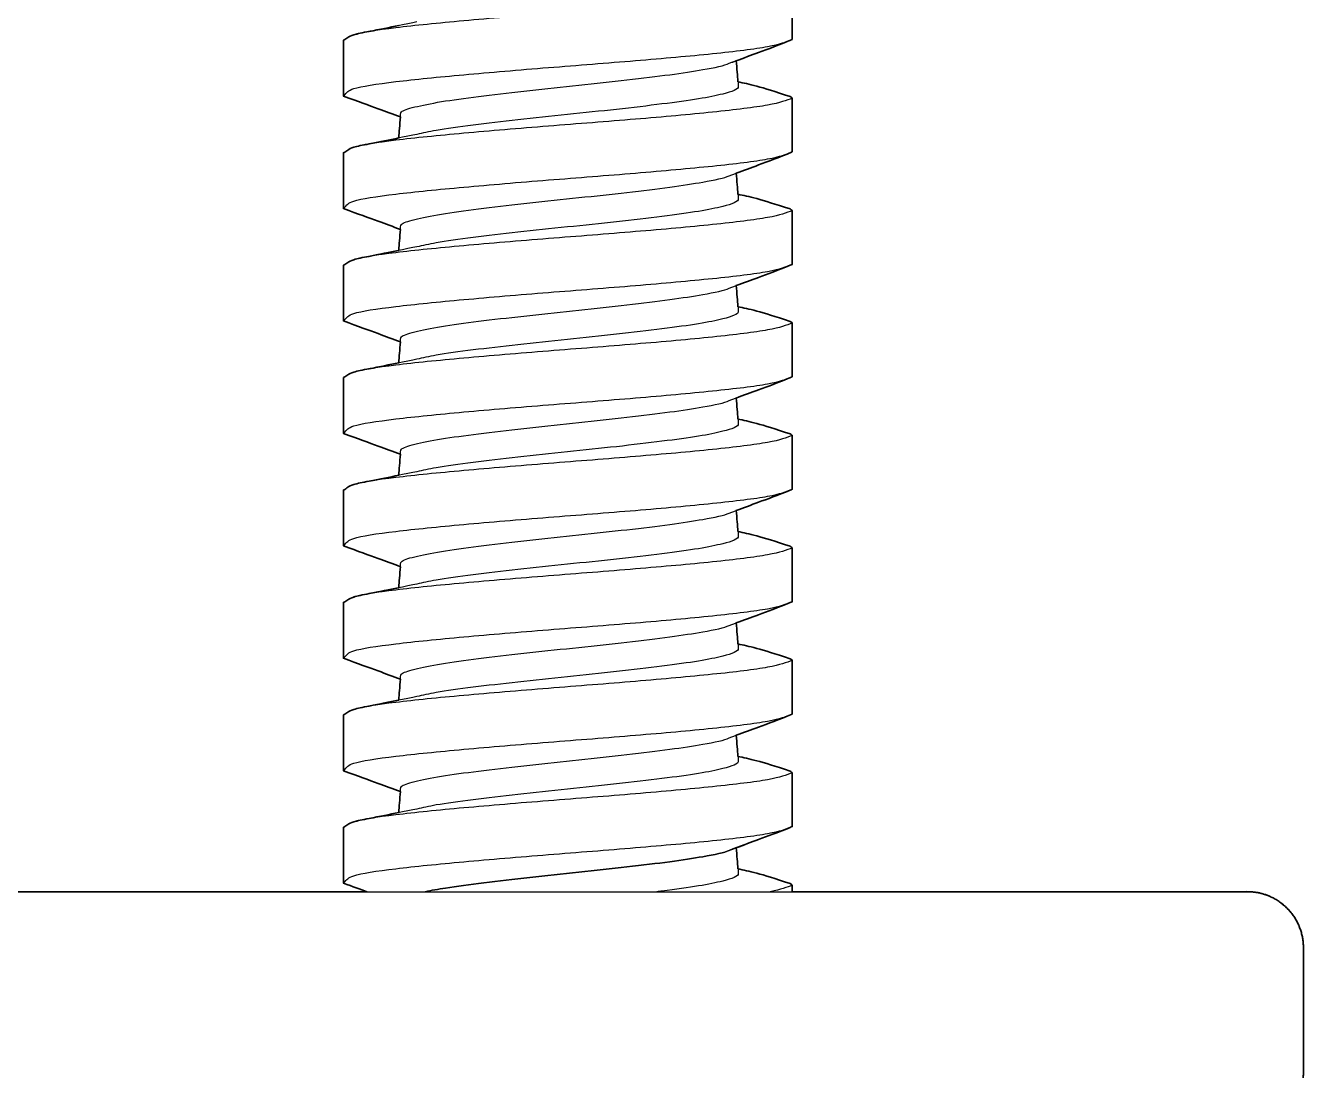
# Model space of a CAD drawing. Header units: millimetres. Extents: x 0 to 584, y -642 to 254.
# Drawn here: x 487.89 to 510.62, y -55.18 to -36.59 of the extents above; entities that cross this region are included whole.
import ezdxf

# ---------------------------------------------------------------- set-up
doc = ezdxf.new("R2010")
doc.units = ezdxf.units.MM
doc.layers.add('Blocks', color=7, linetype='Continuous')
doc.layers.add('Blocks$Inner', color=7, linetype='Continuous', lineweight=25, true_color=0x007f00)
doc.layers.add('Blocks$Outline', color=7, linetype='Continuous', lineweight=35, true_color=0xff3f3f)

# ---------------------------------------------------------------- blocks, each defined once
blk = doc.blocks.new('Cupola Clip Table Lamp Side')
at = {"layer": 'Blocks$Inner'}
blk.add_line((-58.316, -53), (-58.316, -55.18), dxfattribs=at)
for points in [[(-75.39, -36.856), (-75.39, -37.848)], [(-75.39, -38.856), (-75.39, -39.848)], [(-75.39, -40.856), (-75.39, -41.848)], [(-75.39, -42.856), (-75.39, -43.848)], [(-75.39, -44.856), (-75.39, -45.848)], [(-75.39, -46.856), (-75.39, -47.848)], [(-75.39, -48.856), (-75.39, -49.848)], [(-75.39, -50.856), (-75.39, -51.848)], [(-100.816, -52), (-70.816, -52), (-59.316, -52)]]:
    blk.add_lwpolyline(points, dxfattribs=at)
at = {"layer": 'Blocks$Inner', "extrusion": (0, 0, -1)}
blk.add_arc((59.316, -53), 1, 90, 180, dxfattribs=at)
at = {"layer": 'Blocks$Inner'}
for points, knots in [([(-67.407, -35.885), (-67.513, -35.926), (-67.727, -36.009), (-68.766, -36.134), (-70.162, -36.26), (-71.757, -36.383), (-73.296, -36.51), (-74.527, -36.634), (-75.29, -36.749), (-75.322, -36.824), (-75.39, -36.856)], [-1, -1, -1, -1, -0.871822, -0.743008, -0.614059, -0.48591, -0.356656, -0.228209, -0.099846, 0, 0, 0, 0]), ([(-75.39, -37.848), (-75.322, -37.781), (-75.29, -37.706), (-74.527, -37.591), (-73.296, -37.468), (-71.757, -37.34), (-70.163, -37.217), (-68.766, -37.092), (-67.727, -36.966), (-67.513, -36.883), (-67.407, -36.842)], [0, 0, 0, 0, 0.099792, 0.228251, 0.356604, 0.485908, 0.614091, 0.742888, 0.871853, 1, 1, 1, 1]), ([(-68.529, -37.265), (-68.355, -37.201), (-68.007, -37.073), (-67.658, -36.946), (-67.407, -36.842)], [2.986066, 2.986066, 2.986066, 2.986066, 3.483664, 3.986066, 3.986066, 3.986066, 3.986066]), ([(-74.377, -38.219), (-74.37, -38.147), (-74.36, -38.108), (-74.101, -38.031), (-73.609, -37.935), (-72.911, -37.843), (-72.087, -37.748), (-71.201, -37.655), (-70.334, -37.561), (-69.551, -37.466), (-68.95, -37.374), (-68.607, -37.305), (-68.529, -37.265)], [-3.230789, -3.230789, -3.230789, -3.230789, -3.176115, -3.073412, -2.969673, -2.866762, -2.763248, -2.660039, -2.556828, -2.453315, -2.350403, -2.230789, -2.230789, -2.230789, -2.230789]), ([(-74.377, -38.219), (-74.37, -38.147), (-74.36, -38.108), (-74.101, -38.031), (-73.609, -37.935), (-72.911, -37.843), (-72.087, -37.748), (-71.201, -37.655), (-70.334, -37.561), (-69.551, -37.466), (-68.95, -37.374), (-68.607, -37.305), (-68.529, -37.265)], [1.986066, 1.986066, 1.986066, 1.986066, 2.040741, 2.143444, 2.247183, 2.350093, 2.453608, 2.556817, 2.660028, 2.763541, 2.866453, 2.986066, 2.986066, 2.986066, 2.986066]), ([(-68.403, -37.219), (-68.398, -37.287), (-68.386, -37.438), (-68.374, -37.59), (-68.367, -37.673)], [-2.110655, -2.110655, -2.110655, -2.110655, -1.662447, -1.110655, -1.110655, -1.110655, -1.110655]), ([(-68.367, -37.673), (-68.358, -37.729), (-68.575, -37.801), (-69.029, -37.898), (-69.704, -37.988), (-70.517, -38.085), (-71.409, -38.176), (-72.298, -38.272), (-73.104, -38.364), (-73.736, -38.452), (-73.979, -38.507), (-74.084, -38.53)], [-1.110655, -1.110655, -1.110655, -1.110655, -0.959826, -0.849816, -0.741247, -0.631295, -0.52261, -0.412804, -0.303905, -0.194332, -0.110655, -0.110655, -0.110655, -0.110655]), ([(-75.39, -37.848), (-75.119, -37.947), (-74.813, -38.058), (-74.508, -38.171), (-74.377, -38.219)], [0.986066, 0.986066, 0.986066, 0.986066, 1.555518, 1.986066, 1.986066, 1.986066, 1.986066]), ([(-67.407, -37.885), (-67.513, -37.926), (-67.727, -38.009), (-68.766, -38.134), (-70.162, -38.26), (-71.757, -38.383), (-73.296, -38.51), (-74.527, -38.634), (-75.29, -38.749), (-75.322, -38.824), (-75.39, -38.856)], [-1, -1, -1, -1, -0.871822, -0.743008, -0.614059, -0.48591, -0.356656, -0.228209, -0.099846, 0, 0, 0, 0]), ([(-74.407, -38.593), (-74.402, -38.536), (-74.392, -38.412), (-74.383, -38.287), (-74.377, -38.219)], [-4.1191987, -4.1191987, -4.1191987, -4.1191987, -3.7140915, -3.2307892, -3.2307892, -3.2307892, -3.2307892]), ([(-75.39, -39.848), (-75.322, -39.781), (-75.29, -39.706), (-74.527, -39.591), (-73.296, -39.468), (-71.757, -39.34), (-70.163, -39.217), (-68.766, -39.092), (-67.727, -38.966), (-67.513, -38.883), (-67.407, -38.842)], [0, 0, 0, 0, 0.099792, 0.228251, 0.356604, 0.485908, 0.614091, 0.742888, 0.871853, 1, 1, 1, 1]), ([(-68.529, -39.265), (-68.355, -39.201), (-68.007, -39.073), (-67.658, -38.946), (-67.407, -38.842)], [2.986066, 2.986066, 2.986066, 2.986066, 3.483664, 3.986066, 3.986066, 3.986066, 3.986066]), ([(-74.377, -40.219), (-74.37, -40.147), (-74.36, -40.108), (-74.101, -40.031), (-73.609, -39.935), (-72.911, -39.843), (-72.087, -39.748), (-71.201, -39.655), (-70.334, -39.561), (-69.551, -39.466), (-68.95, -39.374), (-68.607, -39.305), (-68.529, -39.265)], [1.986066, 1.986066, 1.986066, 1.986066, 2.040741, 2.143444, 2.247183, 2.350093, 2.453608, 2.556817, 2.660028, 2.763541, 2.866453, 2.986066, 2.986066, 2.986066, 2.986066]), ([(-74.377, -40.219), (-74.37, -40.147), (-74.36, -40.108), (-74.101, -40.031), (-73.609, -39.935), (-72.911, -39.843), (-72.087, -39.748), (-71.201, -39.655), (-70.334, -39.561), (-69.551, -39.466), (-68.95, -39.374), (-68.607, -39.305), (-68.529, -39.265)], [-3.230789, -3.230789, -3.230789, -3.230789, -3.176115, -3.073412, -2.969673, -2.866762, -2.763248, -2.660039, -2.556828, -2.453315, -2.350403, -2.230789, -2.230789, -2.230789, -2.230789]), ([(-68.403, -39.219), (-68.398, -39.287), (-68.386, -39.438), (-68.374, -39.59), (-68.367, -39.673)], [-2.110655, -2.110655, -2.110655, -2.110655, -1.662447, -1.110655, -1.110655, -1.110655, -1.110655]), ([(-68.367, -39.673), (-68.358, -39.729), (-68.575, -39.801), (-69.029, -39.898), (-69.704, -39.988), (-70.517, -40.085), (-71.409, -40.176), (-72.298, -40.272), (-73.104, -40.364), (-73.736, -40.452), (-73.979, -40.506), (-74.084, -40.53)], [-1.110655, -1.110655, -1.110655, -1.110655, -0.959826, -0.849816, -0.741247, -0.631295, -0.52261, -0.412804, -0.303905, -0.194332, -0.110655, -0.110655, -0.110655, -0.110655]), ([(-75.39, -39.848), (-75.119, -39.947), (-74.813, -40.058), (-74.508, -40.171), (-74.377, -40.219)], [0.986066, 0.986066, 0.986066, 0.986066, 1.555518, 1.986066, 1.986066, 1.986066, 1.986066]), ([(-67.407, -39.885), (-67.513, -39.926), (-67.727, -40.009), (-68.766, -40.134), (-70.162, -40.26), (-71.757, -40.383), (-73.296, -40.51), (-74.527, -40.634), (-75.29, -40.749), (-75.322, -40.824), (-75.39, -40.856)], [-1, -1, -1, -1, -0.871822, -0.743008, -0.614059, -0.48591, -0.356656, -0.228209, -0.099846, 0, 0, 0, 0]), ([(-74.407, -40.593), (-74.402, -40.536), (-74.392, -40.412), (-74.383, -40.287), (-74.377, -40.219)], [-4.1191987, -4.1191987, -4.1191987, -4.1191987, -3.7140915, -3.2307892, -3.2307892, -3.2307892, -3.2307892]), ([(-75.39, -41.848), (-75.322, -41.781), (-75.29, -41.706), (-74.527, -41.591), (-73.296, -41.468), (-71.757, -41.34), (-70.163, -41.217), (-68.766, -41.092), (-67.727, -40.966), (-67.513, -40.883), (-67.407, -40.842)], [0, 0, 0, 0, 0.099792, 0.228251, 0.356604, 0.485908, 0.614091, 0.742888, 0.871853, 1, 1, 1, 1]), ([(-68.529, -41.265), (-68.355, -41.201), (-68.007, -41.073), (-67.658, -40.946), (-67.407, -40.842)], [2.986066, 2.986066, 2.986066, 2.986066, 3.483664, 3.986066, 3.986066, 3.986066, 3.986066]), ([(-74.377, -42.219), (-74.37, -42.147), (-74.36, -42.108), (-74.101, -42.031), (-73.609, -41.935), (-72.911, -41.843), (-72.087, -41.748), (-71.201, -41.655), (-70.334, -41.561), (-69.551, -41.466), (-68.95, -41.374), (-68.607, -41.305), (-68.529, -41.265)], [-3.230789, -3.230789, -3.230789, -3.230789, -3.176115, -3.073412, -2.969673, -2.866762, -2.763248, -2.660039, -2.556828, -2.453315, -2.350403, -2.230789, -2.230789, -2.230789, -2.230789]), ([(-74.377, -42.219), (-74.37, -42.147), (-74.36, -42.108), (-74.101, -42.031), (-73.609, -41.935), (-72.911, -41.843), (-72.087, -41.748), (-71.201, -41.655), (-70.334, -41.561), (-69.551, -41.466), (-68.95, -41.374), (-68.607, -41.305), (-68.529, -41.265)], [1.986066, 1.986066, 1.986066, 1.986066, 2.040741, 2.143444, 2.247183, 2.350093, 2.453608, 2.556817, 2.660028, 2.763541, 2.866453, 2.986066, 2.986066, 2.986066, 2.986066]), ([(-68.403, -41.219), (-68.398, -41.287), (-68.386, -41.438), (-68.374, -41.59), (-68.367, -41.673)], [-2.110655, -2.110655, -2.110655, -2.110655, -1.662447, -1.110655, -1.110655, -1.110655, -1.110655]), ([(-68.367, -41.673), (-68.358, -41.729), (-68.575, -41.801), (-69.029, -41.898), (-69.704, -41.988), (-70.517, -42.085), (-71.409, -42.176), (-72.298, -42.272), (-73.104, -42.364), (-73.736, -42.451), (-73.979, -42.506), (-74.084, -42.53)], [-1.110655, -1.110655, -1.110655, -1.110655, -0.959826, -0.849816, -0.741247, -0.631295, -0.52261, -0.412804, -0.303905, -0.194332, -0.110655, -0.110655, -0.110655, -0.110655]), ([(-75.39, -41.848), (-75.119, -41.947), (-74.813, -42.058), (-74.508, -42.171), (-74.377, -42.219)], [0.986066, 0.986066, 0.986066, 0.986066, 1.555518, 1.986066, 1.986066, 1.986066, 1.986066]), ([(-67.407, -41.885), (-67.513, -41.926), (-67.727, -42.009), (-68.766, -42.134), (-70.162, -42.26), (-71.757, -42.383), (-73.296, -42.51), (-74.527, -42.634), (-75.29, -42.749), (-75.322, -42.824), (-75.39, -42.856)], [-1, -1, -1, -1, -0.871822, -0.743008, -0.614059, -0.48591, -0.356656, -0.228209, -0.099846, 0, 0, 0, 0]), ([(-74.407, -42.593), (-74.402, -42.536), (-74.392, -42.412), (-74.383, -42.287), (-74.377, -42.219)], [-4.1191987, -4.1191987, -4.1191987, -4.1191987, -3.7140915, -3.2307892, -3.2307892, -3.2307892, -3.2307892]), ([(-75.39, -43.848), (-75.322, -43.781), (-75.29, -43.706), (-74.527, -43.591), (-73.296, -43.468), (-71.757, -43.34), (-70.163, -43.217), (-68.766, -43.092), (-67.727, -42.966), (-67.513, -42.883), (-67.407, -42.842)], [0, 0, 0, 0, 0.099792, 0.228251, 0.356604, 0.485908, 0.614091, 0.742888, 0.871853, 1, 1, 1, 1]), ([(-68.529, -43.265), (-68.355, -43.201), (-68.007, -43.073), (-67.658, -42.946), (-67.407, -42.842)], [2.986066, 2.986066, 2.986066, 2.986066, 3.483664, 3.986066, 3.986066, 3.986066, 3.986066]), ([(-74.377, -44.219), (-74.37, -44.147), (-74.36, -44.108), (-74.101, -44.031), (-73.609, -43.935), (-72.911, -43.843), (-72.087, -43.748), (-71.201, -43.655), (-70.334, -43.561), (-69.551, -43.466), (-68.95, -43.374), (-68.607, -43.305), (-68.529, -43.265)], [1.986066, 1.986066, 1.986066, 1.986066, 2.040741, 2.143444, 2.247183, 2.350093, 2.453608, 2.556817, 2.660028, 2.763541, 2.866453, 2.986066, 2.986066, 2.986066, 2.986066]), ([(-74.377, -44.219), (-74.37, -44.147), (-74.36, -44.108), (-74.101, -44.031), (-73.609, -43.935), (-72.911, -43.843), (-72.087, -43.748), (-71.201, -43.655), (-70.334, -43.561), (-69.551, -43.466), (-68.95, -43.374), (-68.607, -43.305), (-68.529, -43.265)], [-3.230789, -3.230789, -3.230789, -3.230789, -3.176115, -3.073412, -2.969673, -2.866762, -2.763248, -2.660039, -2.556828, -2.453315, -2.350403, -2.230789, -2.230789, -2.230789, -2.230789]), ([(-68.403, -43.219), (-68.398, -43.287), (-68.386, -43.438), (-68.374, -43.59), (-68.367, -43.673)], [-2.110655, -2.110655, -2.110655, -2.110655, -1.662447, -1.110655, -1.110655, -1.110655, -1.110655]), ([(-75.39, -43.848), (-75.119, -43.947), (-74.813, -44.058), (-74.508, -44.171), (-74.377, -44.219)], [0.986066, 0.986066, 0.986066, 0.986066, 1.555518, 1.986066, 1.986066, 1.986066, 1.986066]), ([(-68.367, -43.673), (-68.358, -43.729), (-68.575, -43.801), (-69.029, -43.898), (-69.704, -43.988), (-70.517, -44.085), (-71.409, -44.176), (-72.298, -44.272), (-73.104, -44.364), (-73.736, -44.451), (-73.979, -44.506), (-74.084, -44.53)], [-1.110655, -1.110655, -1.110655, -1.110655, -0.959826, -0.849816, -0.741247, -0.631295, -0.52261, -0.412804, -0.303905, -0.194332, -0.110655, -0.110655, -0.110655, -0.110655]), ([(-67.407, -43.885), (-67.513, -43.926), (-67.727, -44.009), (-68.766, -44.134), (-70.162, -44.26), (-71.757, -44.383), (-73.296, -44.51), (-74.527, -44.634), (-75.29, -44.749), (-75.322, -44.823), (-75.39, -44.856)], [-1, -1, -1, -1, -0.871822, -0.743008, -0.614059, -0.48591, -0.356656, -0.228209, -0.099846, 0, 0, 0, 0]), ([(-74.407, -44.593), (-74.402, -44.536), (-74.392, -44.411), (-74.383, -44.287), (-74.377, -44.219)], [-4.1191987, -4.1191987, -4.1191987, -4.1191987, -3.7140915, -3.2307892, -3.2307892, -3.2307892, -3.2307892]), ([(-75.39, -45.848), (-75.322, -45.781), (-75.29, -45.706), (-74.527, -45.591), (-73.296, -45.468), (-71.757, -45.34), (-70.163, -45.217), (-68.766, -45.092), (-67.727, -44.966), (-67.513, -44.883), (-67.407, -44.842)], [0, 0, 0, 0, 0.099792, 0.228251, 0.356604, 0.485908, 0.614091, 0.742888, 0.871853, 1, 1, 1, 1]), ([(-68.529, -45.265), (-68.355, -45.201), (-68.007, -45.073), (-67.658, -44.946), (-67.407, -44.842)], [2.986066, 2.986066, 2.986066, 2.986066, 3.483664, 3.986066, 3.986066, 3.986066, 3.986066]), ([(-68.403, -45.219), (-68.398, -45.287), (-68.386, -45.438), (-68.374, -45.59), (-68.367, -45.673)], [-2.110655, -2.110655, -2.110655, -2.110655, -1.662447, -1.110655, -1.110655, -1.110655, -1.110655]), ([(-74.377, -46.219), (-74.37, -46.147), (-74.36, -46.107), (-74.101, -46.031), (-73.609, -45.935), (-72.911, -45.843), (-72.087, -45.748), (-71.201, -45.654), (-70.334, -45.561), (-69.551, -45.466), (-68.95, -45.374), (-68.607, -45.305), (-68.529, -45.265)], [1.986066, 1.986066, 1.986066, 1.986066, 2.040741, 2.143444, 2.247183, 2.350093, 2.453608, 2.556817, 2.660028, 2.763541, 2.866453, 2.986066, 2.986066, 2.986066, 2.986066]), ([(-74.377, -46.219), (-74.37, -46.147), (-74.36, -46.107), (-74.101, -46.031), (-73.609, -45.935), (-72.911, -45.843), (-72.087, -45.748), (-71.201, -45.654), (-70.334, -45.561), (-69.551, -45.466), (-68.95, -45.374), (-68.607, -45.305), (-68.529, -45.265)], [-3.230789, -3.230789, -3.230789, -3.230789, -3.176115, -3.073412, -2.969673, -2.866762, -2.763248, -2.660039, -2.556828, -2.453315, -2.350403, -2.230789, -2.230789, -2.230789, -2.230789]), ([(-68.367, -45.673), (-68.358, -45.729), (-68.575, -45.801), (-69.029, -45.898), (-69.704, -45.988), (-70.517, -46.085), (-71.409, -46.176), (-72.298, -46.272), (-73.104, -46.364), (-73.736, -46.451), (-73.979, -46.506), (-74.084, -46.53)], [-1.110655, -1.110655, -1.110655, -1.110655, -0.959826, -0.849816, -0.741247, -0.631295, -0.52261, -0.412804, -0.303905, -0.194332, -0.110655, -0.110655, -0.110655, -0.110655]), ([(-75.39, -45.848), (-75.119, -45.947), (-74.813, -46.058), (-74.508, -46.171), (-74.377, -46.219)], [0.986066, 0.986066, 0.986066, 0.986066, 1.555518, 1.986066, 1.986066, 1.986066, 1.986066]), ([(-67.407, -45.885), (-67.513, -45.926), (-67.727, -46.009), (-68.766, -46.134), (-70.162, -46.26), (-71.757, -46.383), (-73.296, -46.51), (-74.527, -46.634), (-75.29, -46.749), (-75.322, -46.823), (-75.39, -46.856)], [-1, -1, -1, -1, -0.871822, -0.743008, -0.614059, -0.48591, -0.356656, -0.228209, -0.099846, 0, 0, 0, 0]), ([(-74.407, -46.593), (-74.402, -46.536), (-74.392, -46.411), (-74.383, -46.287), (-74.377, -46.219)], [-4.1191987, -4.1191987, -4.1191987, -4.1191987, -3.7140915, -3.2307892, -3.2307892, -3.2307892, -3.2307892]), ([(-75.39, -47.848), (-75.322, -47.781), (-75.29, -47.706), (-74.527, -47.591), (-73.296, -47.468), (-71.757, -47.34), (-70.163, -47.217), (-68.766, -47.092), (-67.727, -46.966), (-67.513, -46.883), (-67.407, -46.842)], [0, 0, 0, 0, 0.099792, 0.228251, 0.356604, 0.485908, 0.614091, 0.742888, 0.871853, 1, 1, 1, 1]), ([(-68.529, -47.265), (-68.355, -47.201), (-68.007, -47.073), (-67.658, -46.945), (-67.407, -46.842)], [2.986066, 2.986066, 2.986066, 2.986066, 3.483664, 3.986066, 3.986066, 3.986066, 3.986066]), ([(-74.377, -48.219), (-74.37, -48.147), (-74.36, -48.107), (-74.101, -48.031), (-73.609, -47.935), (-72.911, -47.843), (-72.087, -47.748), (-71.201, -47.654), (-70.334, -47.561), (-69.551, -47.466), (-68.95, -47.374), (-68.607, -47.305), (-68.529, -47.265)], [-3.230789, -3.230789, -3.230789, -3.230789, -3.176115, -3.073412, -2.969673, -2.866762, -2.763248, -2.660039, -2.556828, -2.453315, -2.350403, -2.230789, -2.230789, -2.230789, -2.230789]), ([(-74.377, -48.219), (-74.37, -48.147), (-74.36, -48.107), (-74.101, -48.031), (-73.609, -47.935), (-72.911, -47.843), (-72.087, -47.748), (-71.201, -47.654), (-70.334, -47.561), (-69.551, -47.466), (-68.95, -47.374), (-68.607, -47.305), (-68.529, -47.265)], [1.986066, 1.986066, 1.986066, 1.986066, 2.040741, 2.143444, 2.247183, 2.350093, 2.453608, 2.556817, 2.660028, 2.763541, 2.866453, 2.986066, 2.986066, 2.986066, 2.986066]), ([(-68.403, -47.219), (-68.398, -47.287), (-68.386, -47.438), (-68.374, -47.59), (-68.367, -47.673)], [-2.110655, -2.110655, -2.110655, -2.110655, -1.662447, -1.110655, -1.110655, -1.110655, -1.110655]), ([(-68.367, -47.673), (-68.358, -47.729), (-68.575, -47.801), (-69.029, -47.898), (-69.704, -47.988), (-70.517, -48.085), (-71.409, -48.176), (-72.298, -48.272), (-73.104, -48.364), (-73.736, -48.451), (-73.979, -48.506), (-74.084, -48.53)], [-1.110655, -1.110655, -1.110655, -1.110655, -0.959826, -0.849816, -0.741247, -0.631295, -0.52261, -0.412804, -0.303905, -0.194332, -0.110655, -0.110655, -0.110655, -0.110655]), ([(-75.39, -47.848), (-75.119, -47.947), (-74.813, -48.058), (-74.508, -48.171), (-74.377, -48.219)], [0.986066, 0.986066, 0.986066, 0.986066, 1.555518, 1.986066, 1.986066, 1.986066, 1.986066]), ([(-67.407, -47.885), (-67.513, -47.926), (-67.727, -48.008), (-68.766, -48.134), (-70.162, -48.26), (-71.757, -48.383), (-73.296, -48.51), (-74.527, -48.634), (-75.29, -48.749), (-75.322, -48.823), (-75.39, -48.856)], [-1, -1, -1, -1, -0.871822, -0.743008, -0.614059, -0.48591, -0.356656, -0.228209, -0.099846, 0, 0, 0, 0]), ([(-74.407, -48.593), (-74.402, -48.536), (-74.392, -48.411), (-74.383, -48.287), (-74.377, -48.219)], [-4.1191987, -4.1191987, -4.1191987, -4.1191987, -3.7140915, -3.2307892, -3.2307892, -3.2307892, -3.2307892]), ([(-75.39, -49.848), (-75.322, -49.781), (-75.29, -49.706), (-74.527, -49.591), (-73.296, -49.468), (-71.757, -49.34), (-70.163, -49.217), (-68.766, -49.091), (-67.727, -48.965), (-67.513, -48.883), (-67.407, -48.842)], [0, 0, 0, 0, 0.099792, 0.228251, 0.356604, 0.485908, 0.614091, 0.742888, 0.871853, 1, 1, 1, 1]), ([(-68.529, -49.265), (-68.355, -49.201), (-68.007, -49.073), (-67.658, -48.945), (-67.407, -48.842)], [2.986066, 2.986066, 2.986066, 2.986066, 3.483664, 3.986066, 3.986066, 3.986066, 3.986066]), ([(-74.377, -50.219), (-74.37, -50.147), (-74.36, -50.107), (-74.101, -50.031), (-73.609, -49.935), (-72.911, -49.843), (-72.087, -49.748), (-71.201, -49.654), (-70.334, -49.561), (-69.551, -49.466), (-68.95, -49.374), (-68.607, -49.305), (-68.529, -49.265)], [1.986066, 1.986066, 1.986066, 1.986066, 2.040741, 2.143444, 2.247183, 2.350093, 2.453608, 2.556817, 2.660028, 2.763541, 2.866453, 2.986066, 2.986066, 2.986066, 2.986066]), ([(-74.377, -50.219), (-74.37, -50.147), (-74.36, -50.107), (-74.101, -50.031), (-73.609, -49.935), (-72.911, -49.843), (-72.087, -49.748), (-71.201, -49.654), (-70.334, -49.561), (-69.551, -49.466), (-68.95, -49.374), (-68.607, -49.305), (-68.529, -49.265)], [-3.230789, -3.230789, -3.230789, -3.230789, -3.176115, -3.073412, -2.969673, -2.866762, -2.763248, -2.660039, -2.556828, -2.453315, -2.350403, -2.230789, -2.230789, -2.230789, -2.230789]), ([(-68.403, -49.219), (-68.398, -49.287), (-68.386, -49.438), (-68.374, -49.59), (-68.367, -49.673)], [-2.110655, -2.110655, -2.110655, -2.110655, -1.662447, -1.110655, -1.110655, -1.110655, -1.110655]), ([(-68.367, -49.673), (-68.358, -49.729), (-68.575, -49.801), (-69.029, -49.898), (-69.704, -49.988), (-70.517, -50.085), (-71.409, -50.176), (-72.298, -50.272), (-73.104, -50.364), (-73.736, -50.451), (-73.979, -50.506), (-74.084, -50.53)], [-1.110655, -1.110655, -1.110655, -1.110655, -0.959826, -0.849816, -0.741247, -0.631295, -0.52261, -0.412804, -0.303905, -0.194332, -0.110655, -0.110655, -0.110655, -0.110655]), ([(-75.39, -49.848), (-75.119, -49.947), (-74.813, -50.058), (-74.508, -50.171), (-74.377, -50.219)], [0.986066, 0.986066, 0.986066, 0.986066, 1.555518, 1.986066, 1.986066, 1.986066, 1.986066]), ([(-67.407, -49.885), (-67.513, -49.926), (-67.727, -50.008), (-68.766, -50.134), (-70.162, -50.26), (-71.757, -50.383), (-73.296, -50.51), (-74.527, -50.634), (-75.29, -50.749), (-75.322, -50.823), (-75.39, -50.856)], [-1, -1, -1, -1, -0.871822, -0.743008, -0.614059, -0.48591, -0.356656, -0.228209, -0.099846, 0, 0, 0, 0]), ([(-74.407, -50.593), (-74.402, -50.536), (-74.392, -50.411), (-74.383, -50.287), (-74.377, -50.219)], [-4.1191987, -4.1191987, -4.1191987, -4.1191987, -3.7140915, -3.2307892, -3.2307892, -3.2307892, -3.2307892]), ([(-75.39, -51.848), (-75.322, -51.781), (-75.29, -51.706), (-74.527, -51.591), (-73.296, -51.468), (-71.757, -51.34), (-70.163, -51.217), (-68.766, -51.091), (-67.727, -50.965), (-67.513, -50.883), (-67.407, -50.842)], [0, 0, 0, 0, 0.099792, 0.228251, 0.356604, 0.485908, 0.614091, 0.742888, 0.871853, 1, 1, 1, 1]), ([(-67.407, -50.842), (-67.658, -50.945), (-68.007, -51.072), (-68.355, -51.201), (-68.529, -51.265)], [-3.986066, -3.986066, -3.986066, -3.986066, -3.483664, -2.986066, -2.986066, -2.986066, -2.986066]), ([(-68.529, -51.265), (-68.607, -51.305), (-68.95, -51.374), (-69.551, -51.466), (-70.334, -51.561), (-71.201, -51.654), (-72.087, -51.748), (-72.911, -51.843), (-73.534, -51.925), (-73.829, -51.978), (-73.934, -52)], [-2.9860663, -2.9860663, -2.9860663, -2.9860663, -2.8664529, -2.7635407, -2.6600277, -2.5568166, -2.453608, -2.3500931, -2.2471827, -2.1765196, -2.1765196, -2.1765196, -2.1765196]), ([(-73.934, -52), (-73.829, -51.978), (-73.534, -51.925), (-72.911, -51.843), (-72.087, -51.748), (-71.201, -51.654), (-70.334, -51.561), (-69.551, -51.466), (-68.95, -51.374), (-68.607, -51.305), (-68.529, -51.265)], [-2.1765196, -2.1765196, -2.1765196, -2.1765196, -2.1058565, -2.0029461, -1.8994312, -1.7962226, -1.6930115, -1.5894985, -1.4865863, -1.3669729, -1.3669729, -1.3669729, -1.3669729]), ([(-68.403, -51.219), (-68.398, -51.287), (-68.386, -51.438), (-68.374, -51.59), (-68.367, -51.673)], [-1.2468384, -1.2468384, -1.2468384, -1.2468384, -0.798631, -0.2468384, -0.2468384, -0.2468384, -0.2468384]), ([(-68.367, -51.673), (-68.358, -51.729), (-68.575, -51.801), (-69.029, -51.898), (-69.505, -51.961), (-69.784, -51.996), (-69.814, -52)], [-0.2468384, -0.2468384, -0.2468384, -0.2468384, -0.09601, 0.0140001, 0.1225694, 0.1356083, 0.1356083, 0.1356083, 0.1356083])]:
    blk.add_open_spline(points, degree=3, knots=knots, dxfattribs=at)
for points, degree in [([(-67.407, -36.842), (-67.407, -35.885)], 1), ([(-74.084, -36.53), (-74.26, -36.563), (-74.599, -36.633), (-74.93, -36.699)], 3), ([(-68.529, -37.265), (-68.487, -37.25), (-68.445, -37.234), (-68.403, -37.219)], 3), ([(-67.445, -37.856), (-67.988, -37.674), (-68.177, -37.636), (-68.374, -37.594)], 3), ([(-67.407, -37.885), (-67.445, -37.856)], 1), ([(-67.407, -38.842), (-67.407, -37.885)], 1), ([(-74.084, -38.53), (-74.26, -38.563), (-74.599, -38.633), (-74.93, -38.699)], 3), ([(-68.529, -39.265), (-68.487, -39.25), (-68.445, -39.234), (-68.403, -39.219)], 3), ([(-67.445, -39.856), (-67.988, -39.674), (-68.177, -39.636), (-68.374, -39.594)], 3), ([(-67.407, -39.885), (-67.445, -39.856)], 1), ([(-67.407, -40.842), (-67.407, -39.885)], 1), ([(-74.084, -40.53), (-74.26, -40.563), (-74.599, -40.633), (-74.93, -40.699)], 3), ([(-68.529, -41.265), (-68.487, -41.25), (-68.445, -41.234), (-68.403, -41.219)], 3), ([(-67.445, -41.856), (-67.988, -41.673), (-68.177, -41.636), (-68.374, -41.594)], 3), ([(-67.407, -41.885), (-67.445, -41.856)], 1), ([(-67.407, -42.842), (-67.407, -41.885)], 1), ([(-74.084, -42.53), (-74.26, -42.563), (-74.599, -42.633), (-74.93, -42.699)], 3), ([(-68.529, -43.265), (-68.487, -43.25), (-68.445, -43.234), (-68.403, -43.219)], 3), ([(-67.445, -43.856), (-67.988, -43.673), (-68.177, -43.636), (-68.374, -43.594)], 3), ([(-67.407, -43.885), (-67.445, -43.856)], 1), ([(-67.407, -44.842), (-67.407, -43.885)], 1), ([(-74.084, -44.53), (-74.26, -44.563), (-74.599, -44.633), (-74.93, -44.699)], 3), ([(-68.529, -45.265), (-68.487, -45.25), (-68.445, -45.234), (-68.403, -45.219)], 3), ([(-67.445, -45.856), (-67.988, -45.673), (-68.177, -45.636), (-68.374, -45.594)], 3), ([(-67.407, -45.885), (-67.445, -45.856)], 1), ([(-67.407, -46.842), (-67.407, -45.885)], 1), ([(-74.084, -46.53), (-74.26, -46.563), (-74.599, -46.633), (-74.93, -46.699)], 3), ([(-68.529, -47.265), (-68.487, -47.249), (-68.445, -47.234), (-68.403, -47.219)], 3), ([(-67.445, -47.856), (-67.988, -47.673), (-68.177, -47.636), (-68.374, -47.594)], 3), ([(-67.407, -47.885), (-67.445, -47.856)], 1), ([(-67.407, -48.842), (-67.407, -47.885)], 1), ([(-74.084, -48.53), (-74.26, -48.563), (-74.599, -48.633), (-74.93, -48.699)], 3), ([(-68.529, -49.265), (-68.487, -49.249), (-68.445, -49.234), (-68.403, -49.219)], 3), ([(-67.445, -49.856), (-67.988, -49.673), (-68.177, -49.635), (-68.374, -49.594)], 3), ([(-67.407, -49.885), (-67.445, -49.856)], 1), ([(-67.407, -50.842), (-67.407, -49.885)], 1), ([(-74.084, -50.53), (-74.26, -50.563), (-74.599, -50.633), (-74.93, -50.699)], 3), ([(-68.529, -51.265), (-68.487, -51.249), (-68.445, -51.234), (-68.403, -51.219)], 3), ([(-67.445, -51.856), (-67.988, -51.673), (-68.177, -51.635), (-68.374, -51.594)], 3), ([(-75.39, -51.848), (-75.221, -51.91), (-75.09, -51.957), (-74.973, -52)], 3), ([(-67.407, -51.885), (-67.506, -51.923), (-67.605, -51.962), (-67.8, -52)], 3), ([(-67.407, -51.885), (-67.445, -51.856)], 1), ([(-67.407, -52), (-67.407, -51.885)], 1)]:
    blk.add_open_spline(points, degree=degree, dxfattribs=at)
at = {"layer": 'Blocks$Outline'}
for points, weights, knots in [([(-103.316, -2.369), (-103.316, -18.079), (-103.316, -33.79), (-103.316, -49.5), (-103.316, -50.964), (-102.28, -52), (-100.816, -52), (-92.202, -52), (-83.587, -52), (-74.973, -52)], [1, 1, 1, 1, 0.804737854124, 0.804737854124, 1, 1, 1, 1], [179.681198, 179.681198, 179.681198, 179.681198, 225.892049, 225.892049, 225.892049, 229.81904, 229.81904, 229.81904, 255.662271, 255.662271, 255.662271, 255.662271]), ([(-67.407, -52), (-64.71, -52), (-62.013, -52), (-59.316, -52), (-58.73, -52), (-58.316, -52.414), (-58.316, -53), (-58.316, -53.727), (-58.316, -54.453), (-58.316, -55.18), (-58.316, -55.713), (-58.519, -56.206), (-58.893, -56.586), (-59.457, -56.95), (-59.873, -57.147), (-60.128, -57.171), (-60.128, -57.171), (-60.183, -57.176), (-60.423, -57.199), (-60.609, -57.217), (-61.121, -57.265), (-61.447, -57.296), (-62.232, -57.37), (-62.691, -57.414), (-63.716, -57.51), (-64.282, -57.564), (-65.482, -57.677), (-66.117, -57.737), (-67.409, -57.86), (-68.067, -57.922), (-69.367, -58.045), (-70.009, -58.105), (-70.628, -58.164), (-82.826, -59.317), (-95.024, -60.47), (-107.222, -61.623), (-107.506, -61.65), (-107.778, -61.559), (-107.989, -61.367), (-108.2, -61.175), (-108.316, -60.913), (-108.316, -60.627), (-108.316, -60.627), (-108.316, -60.606), (-108.316, -60.508), (-108.316, -60.431), (-108.316, -60.235), (-108.316, -60.116), (-108.316, -59.869), (-108.316, -59.741), (-108.316, -59.623), (-108.316, -54.63), (-108.316, -49.638), (-108.316, -44.645)], [1, 1, 1, 1, 0.804737854124, 0.804737854124, 1, 1, 1, 1, 0.950036159127, 0.950036159127, 1, 0.987935379745, 0.987935379745, 1, 1, 1, 1, 1, 1, 1, 1, 1, 1, 1, 1, 1, 1, 1, 1, 1, 1, 1, 1, 1, 0.943071439866, 0.943071439866, 1, 0.943071439866, 0.943071439866, 1, 1, 1, 1, 1, 1, 1, 1, 1, 1, 1, 1, 1], [263.22856, 263.22856, 263.22856, 263.22856, 271.31904, 271.31904, 271.31904, 272.889836, 272.889836, 272.889836, 275.069976, 275.069976, 275.069976, 276.628448, 276.628448, 276.628448, 277.390587, 277.390587, 277.390587, 277.515587, 277.515587, 277.640587, 277.640587, 277.765587, 277.765587, 277.890587, 277.890587, 278.015587, 278.015587, 278.140587, 278.140587, 278.265587, 278.265587, 278.390587, 278.390587, 278.390587, 315.147826, 315.147826, 315.147826, 315.980348, 315.980348, 315.980348, 316.81287, 316.81287, 316.81287, 317.06287, 317.06287, 317.31287, 317.31287, 317.56287, 317.56287, 317.81287, 317.81287, 317.81287, 332.79056, 332.79056, 332.79056, 332.79056])]:
    blk.add_rational_spline(points, weights, degree=3, knots=knots, dxfattribs=at)
for points, knots in [([(-68.374, -35.594), (-68.177, -35.636), (-67.988, -35.674), (-67.445, -35.856), (-67.432, -35.866), (-67.419, -35.876), (-67.407, -35.885), (-67.407, -36.204), (-67.407, -36.523), (-67.407, -36.842)], [-3.005008, -3.005008, -3.005008, -3.005008, -2.005008, -2.005008, -2.005008, -1.95718, -1.95718, -1.95718, -1, -1, -1, -1]), ([(-74.377, -38.219), (-74.508, -38.171), (-74.813, -38.058), (-75.119, -37.947), (-75.39, -37.848), (-75.39, -37.518), (-75.39, -37.187), (-75.39, -36.856), (-75.322, -36.824), (-75.299, -36.771), (-75.05, -36.719), (-74.93, -36.699)], [-1.986066, -1.986066, -1.986066, -1.986066, -1.555518, -0.986066, -0.986066, -0.986066, 0, 0, 0, 0.099846, 0.161009, 0.161009, 0.161009, 0.161009]), ([(-67.407, -36.842), (-67.658, -36.946), (-67.965, -37.057), (-68.272, -37.171), (-68.403, -37.219)], [-3.9860663, -3.9860663, -3.9860663, -3.9860663, -3.4836642, -3.1062008, -3.1062008, -3.1062008, -3.1062008]), ([(-68.403, -37.219), (-68.403, -37.219), (-68.403, -37.219), (-68.403, -37.219), (-68.398, -37.287), (-68.388, -37.412), (-68.378, -37.537), (-68.374, -37.594)], [-2.110655, -2.110655, -2.110655, -2.110655, -2.1106548, -2.1106548, -2.1106548, -1.6624473, -1.2850154, -1.2850154, -1.2850154, -1.2850154]), ([(-68.374, -37.594), (-68.177, -37.636), (-67.988, -37.674), (-67.445, -37.856), (-67.432, -37.866), (-67.419, -37.876), (-67.407, -37.885), (-67.407, -38.204), (-67.407, -38.523), (-67.407, -38.842)], [-3.005008, -3.005008, -3.005008, -3.005008, -2.005008, -2.005008, -2.005008, -1.95718, -1.95718, -1.95718, -1, -1, -1, -1]), ([(-74.407, -38.593), (-74.402, -38.536), (-74.392, -38.412), (-74.383, -38.287), (-74.377, -38.219)], [-4.1191987, -4.1191987, -4.1191987, -4.1191987, -3.7140915, -3.2307892, -3.2307892, -3.2307892, -3.2307892]), ([(-74.377, -40.219), (-74.508, -40.171), (-74.813, -40.058), (-75.119, -39.947), (-75.39, -39.848), (-75.39, -39.518), (-75.39, -39.187), (-75.39, -38.856), (-75.322, -38.824), (-75.299, -38.771), (-75.05, -38.719), (-74.93, -38.699)], [-1.986066, -1.986066, -1.986066, -1.986066, -1.555518, -0.986066, -0.986066, -0.986066, 0, 0, 0, 0.099846, 0.161009, 0.161009, 0.161009, 0.161009]), ([(-67.407, -38.842), (-67.658, -38.946), (-67.965, -39.057), (-68.272, -39.171), (-68.403, -39.219)], [-3.9860663, -3.9860663, -3.9860663, -3.9860663, -3.4836642, -3.1062008, -3.1062008, -3.1062008, -3.1062008]), ([(-68.403, -39.219), (-68.398, -39.287), (-68.388, -39.412), (-68.378, -39.537), (-68.374, -39.594)], [-2.1106548, -2.1106548, -2.1106548, -2.1106548, -1.6624473, -1.2850154, -1.2850154, -1.2850154, -1.2850154]), ([(-68.374, -39.594), (-68.177, -39.636), (-67.988, -39.674), (-67.445, -39.856), (-67.432, -39.866), (-67.419, -39.876), (-67.407, -39.885), (-67.407, -40.204), (-67.407, -40.523), (-67.407, -40.842), (-67.42, -40.847), (-67.433, -40.853), (-67.446, -40.858)], [-3.005008, -3.005008, -3.005008, -3.005008, -2.005005, -2.005005, -2.005005, -1.957178, -1.957178, -1.957178, -0.999996, -0.999996, -0.999996, -0.983982, -0.983982, -0.983982, -0.983982]), ([(-74.407, -40.593), (-74.402, -40.536), (-74.392, -40.412), (-74.383, -40.287), (-74.377, -40.219)], [-4.1191987, -4.1191987, -4.1191987, -4.1191987, -3.7140915, -3.2307892, -3.2307892, -3.2307892, -3.2307892]), ([(-74.377, -42.219), (-74.508, -42.171), (-74.813, -42.058), (-75.119, -41.947), (-75.39, -41.848), (-75.39, -41.518), (-75.39, -41.187), (-75.39, -40.856), (-75.322, -40.824), (-75.299, -40.771), (-75.05, -40.719), (-74.93, -40.699)], [-1.986066, -1.986066, -1.986066, -1.986066, -1.555518, -0.986066, -0.986066, -0.986066, 0, 0, 0, 0.099846, 0.161009, 0.161009, 0.161009, 0.161009]), ([(-67.446, -40.858), (-67.677, -40.952), (-67.974, -41.061), (-68.272, -41.17), (-68.403, -41.219)], [-3.9591157, -3.9591157, -3.9591157, -3.9591157, -3.4836642, -3.1062008, -3.1062008, -3.1062008, -3.1062008]), ([(-68.403, -41.219), (-68.403, -41.219), (-68.403, -41.219), (-68.403, -41.219), (-68.398, -41.287), (-68.388, -41.412), (-68.378, -41.537), (-68.374, -41.594)], [-2.110655, -2.110655, -2.110655, -2.110655, -2.1106548, -2.1106548, -2.1106548, -1.6624473, -1.2850154, -1.2850154, -1.2850154, -1.2850154]), ([(-68.374, -41.594), (-68.177, -41.636), (-67.988, -41.673), (-67.445, -41.856), (-67.432, -41.866), (-67.419, -41.876), (-67.407, -41.885), (-67.407, -42.204), (-67.407, -42.523), (-67.407, -42.842)], [-3.005008, -3.005008, -3.005008, -3.005008, -2.005008, -2.005008, -2.005008, -1.95718, -1.95718, -1.95718, -1, -1, -1, -1]), ([(-74.407, -42.593), (-74.402, -42.536), (-74.392, -42.412), (-74.383, -42.287), (-74.377, -42.219)], [-4.1191987, -4.1191987, -4.1191987, -4.1191987, -3.7140915, -3.2307892, -3.2307892, -3.2307892, -3.2307892]), ([(-74.377, -44.219), (-74.508, -44.171), (-74.813, -44.058), (-75.119, -43.947), (-75.39, -43.848), (-75.39, -43.518), (-75.39, -43.187), (-75.39, -42.856), (-75.322, -42.824), (-75.299, -42.771), (-75.05, -42.719), (-74.93, -42.699)], [-1.986066, -1.986066, -1.986066, -1.986066, -1.555518, -0.986066, -0.986066, -0.986066, 0, 0, 0, 0.099846, 0.161009, 0.161009, 0.161009, 0.161009]), ([(-67.407, -42.842), (-67.658, -42.946), (-67.965, -43.057), (-68.272, -43.17), (-68.403, -43.219)], [-3.9860663, -3.9860663, -3.9860663, -3.9860663, -3.4836642, -3.1062008, -3.1062008, -3.1062008, -3.1062008]), ([(-68.403, -43.219), (-68.398, -43.287), (-68.388, -43.412), (-68.378, -43.537), (-68.374, -43.594)], [-2.1106548, -2.1106548, -2.1106548, -2.1106548, -1.6624473, -1.2850154, -1.2850154, -1.2850154, -1.2850154]), ([(-68.374, -43.594), (-68.177, -43.636), (-67.988, -43.673), (-67.445, -43.856), (-67.432, -43.866), (-67.419, -43.875), (-67.407, -43.885), (-67.407, -44.204), (-67.407, -44.523), (-67.407, -44.842), (-67.42, -44.847), (-67.433, -44.853), (-67.446, -44.858)], [-3.005008, -3.005008, -3.005008, -3.005008, -2.005005, -2.005005, -2.005005, -1.957178, -1.957178, -1.957178, -0.999996, -0.999996, -0.999996, -0.983982, -0.983982, -0.983982, -0.983982]), ([(-74.407, -44.593), (-74.402, -44.536), (-74.392, -44.411), (-74.383, -44.287), (-74.377, -44.219)], [-4.1191987, -4.1191987, -4.1191987, -4.1191987, -3.7140915, -3.2307892, -3.2307892, -3.2307892, -3.2307892]), ([(-74.377, -46.219), (-74.508, -46.171), (-74.813, -46.058), (-75.119, -45.947), (-75.39, -45.848), (-75.39, -45.518), (-75.39, -45.187), (-75.39, -44.856), (-75.322, -44.823), (-75.299, -44.771), (-75.05, -44.719), (-74.93, -44.699)], [-1.986066, -1.986066, -1.986066, -1.986066, -1.555518, -0.986066, -0.986066, -0.986066, 0, 0, 0, 0.099846, 0.161009, 0.161009, 0.161009, 0.161009]), ([(-67.446, -44.858), (-67.677, -44.952), (-67.974, -45.061), (-68.272, -45.17), (-68.403, -45.219)], [-3.9591157, -3.9591157, -3.9591157, -3.9591157, -3.4836642, -3.1062008, -3.1062008, -3.1062008, -3.1062008]), ([(-68.403, -45.219), (-68.398, -45.287), (-68.388, -45.412), (-68.378, -45.537), (-68.374, -45.594)], [-2.1106548, -2.1106548, -2.1106548, -2.1106548, -1.6624473, -1.2850154, -1.2850154, -1.2850154, -1.2850154]), ([(-68.374, -45.594), (-68.177, -45.636), (-67.988, -45.673), (-67.445, -45.856), (-67.432, -45.866), (-67.419, -45.875), (-67.407, -45.885), (-67.407, -46.204), (-67.407, -46.523), (-67.407, -46.842), (-67.42, -46.847), (-67.433, -46.852), (-67.446, -46.858)], [-3.005008, -3.005008, -3.005008, -3.005008, -2.005005, -2.005005, -2.005005, -1.957178, -1.957178, -1.957178, -0.999996, -0.999996, -0.999996, -0.983982, -0.983982, -0.983982, -0.983982]), ([(-74.407, -46.593), (-74.402, -46.536), (-74.392, -46.411), (-74.383, -46.287), (-74.377, -46.219)], [-4.1191987, -4.1191987, -4.1191987, -4.1191987, -3.7140915, -3.2307892, -3.2307892, -3.2307892, -3.2307892]), ([(-74.377, -48.219), (-74.508, -48.171), (-74.813, -48.058), (-75.119, -47.947), (-75.39, -47.848), (-75.39, -47.517), (-75.39, -47.187), (-75.39, -46.856), (-75.322, -46.823), (-75.299, -46.771), (-75.05, -46.719), (-74.93, -46.699)], [-1.986066, -1.986066, -1.986066, -1.986066, -1.555518, -0.986066, -0.986066, -0.986066, 0, 0, 0, 0.099846, 0.161009, 0.161009, 0.161009, 0.161009]), ([(-67.446, -46.858), (-67.677, -46.952), (-67.974, -47.061), (-68.272, -47.17), (-68.403, -47.219)], [-3.9591157, -3.9591157, -3.9591157, -3.9591157, -3.4836642, -3.1062008, -3.1062008, -3.1062008, -3.1062008]), ([(-68.403, -47.219), (-68.403, -47.219), (-68.403, -47.219), (-68.403, -47.219), (-68.398, -47.287), (-68.388, -47.412), (-68.378, -47.537), (-68.374, -47.594)], [-2.110655, -2.110655, -2.110655, -2.110655, -2.1106548, -2.1106548, -2.1106548, -1.6624473, -1.2850154, -1.2850154, -1.2850154, -1.2850154]), ([(-68.374, -47.594), (-68.177, -47.636), (-67.988, -47.673), (-67.445, -47.856), (-67.432, -47.866), (-67.419, -47.875), (-67.407, -47.885), (-67.407, -48.204), (-67.407, -48.523), (-67.407, -48.842)], [-3.005008, -3.005008, -3.005008, -3.005008, -2.005008, -2.005008, -2.005008, -1.95718, -1.95718, -1.95718, -1, -1, -1, -1]), ([(-74.407, -48.593), (-74.402, -48.536), (-74.392, -48.411), (-74.383, -48.287), (-74.377, -48.219)], [-4.1191987, -4.1191987, -4.1191987, -4.1191987, -3.7140915, -3.2307892, -3.2307892, -3.2307892, -3.2307892]), ([(-74.377, -50.219), (-74.508, -50.171), (-74.813, -50.058), (-75.119, -49.947), (-75.39, -49.848), (-75.39, -49.517), (-75.39, -49.187), (-75.39, -48.856), (-75.322, -48.823), (-75.299, -48.771), (-75.05, -48.719), (-74.93, -48.699)], [-1.986066, -1.986066, -1.986066, -1.986066, -1.555518, -0.986066, -0.986066, -0.986066, 0, 0, 0, 0.099846, 0.161009, 0.161009, 0.161009, 0.161009]), ([(-67.407, -48.842), (-67.658, -48.945), (-67.965, -49.057), (-68.272, -49.17), (-68.403, -49.219)], [-3.9860663, -3.9860663, -3.9860663, -3.9860663, -3.4836642, -3.1062008, -3.1062008, -3.1062008, -3.1062008]), ([(-68.403, -49.219), (-68.398, -49.287), (-68.388, -49.412), (-68.378, -49.537), (-68.374, -49.594)], [-2.1106548, -2.1106548, -2.1106548, -2.1106548, -1.6624473, -1.2850154, -1.2850154, -1.2850154, -1.2850154]), ([(-68.374, -49.594), (-68.177, -49.635), (-67.988, -49.673), (-67.445, -49.856), (-67.432, -49.866), (-67.419, -49.875), (-67.407, -49.885), (-67.407, -50.204), (-67.407, -50.523), (-67.407, -50.842), (-67.42, -50.847), (-67.433, -50.852), (-67.446, -50.858)], [-3.005008, -3.005008, -3.005008, -3.005008, -2.005005, -2.005005, -2.005005, -1.957178, -1.957178, -1.957178, -0.999996, -0.999996, -0.999996, -0.983982, -0.983982, -0.983982, -0.983982]), ([(-74.407, -50.593), (-74.402, -50.536), (-74.392, -50.411), (-74.383, -50.287), (-74.377, -50.219)], [-4.1191987, -4.1191987, -4.1191987, -4.1191987, -3.7140915, -3.2307892, -3.2307892, -3.2307892, -3.2307892]), ([(-74.973, -52), (-75.09, -51.957), (-75.221, -51.91), (-75.39, -51.848), (-75.39, -51.517), (-75.39, -51.187), (-75.39, -50.856), (-75.322, -50.823), (-75.299, -50.771), (-75.05, -50.719), (-74.93, -50.699)], [-1.340942, -1.340942, -1.340942, -1.340942, -0.986066, -0.986066, -0.986066, 0, 0, 0, 0.099846, 0.161009, 0.161009, 0.161009, 0.161009]), ([(-67.446, -50.858), (-67.677, -50.952), (-67.974, -51.061), (-68.272, -51.17), (-68.403, -51.219)], [-3.9591157, -3.9591157, -3.9591157, -3.9591157, -3.4836642, -3.1062008, -3.1062008, -3.1062008, -3.1062008]), ([(-68.403, -51.219), (-68.403, -51.219), (-68.403, -51.219), (-68.403, -51.219), (-68.398, -51.287), (-68.388, -51.412), (-68.378, -51.537), (-68.374, -51.594)], [-1.2468387, -1.2468387, -1.2468387, -1.2468387, -1.2468384, -1.2468384, -1.2468384, -0.798631, -0.4211991, -0.4211991, -0.4211991, -0.4211991]), ([(-68.374, -51.594), (-68.177, -51.635), (-67.988, -51.673), (-67.445, -51.856), (-67.432, -51.866), (-67.419, -51.875), (-67.407, -51.885), (-67.407, -51.923), (-67.407, -51.962), (-67.407, -52)], [-3.005008, -3.005008, -3.005008, -3.005008, -2.005008, -2.005008, -2.005008, -1.95718, -1.95718, -1.95718, -1.842122, -1.842122, -1.842122, -1.842122])]:
    blk.add_open_spline(points, degree=3, knots=knots, dxfattribs=at)
for points in [[(-74.93, -36.699), (-74.749, -36.663), (-74.565, -36.626), (-74.407, -36.593)], [(-74.93, -38.699), (-74.749, -38.663), (-74.565, -38.626), (-74.407, -38.593)], [(-74.93, -40.699), (-74.749, -40.663), (-74.565, -40.626), (-74.407, -40.593)], [(-74.93, -42.699), (-74.749, -42.663), (-74.565, -42.626), (-74.407, -42.593)], [(-74.93, -44.699), (-74.749, -44.663), (-74.565, -44.625), (-74.407, -44.593)], [(-74.93, -46.699), (-74.749, -46.663), (-74.565, -46.625), (-74.407, -46.593)], [(-74.93, -48.699), (-74.749, -48.663), (-74.565, -48.625), (-74.407, -48.593)], [(-74.93, -50.699), (-74.749, -50.663), (-74.565, -50.625), (-74.407, -50.593)]]:
    blk.add_open_spline(points, degree=3, dxfattribs=at)

msp = doc.modelspace()

# ---------------------------------------------------------------- block references
at = {"layer": 'Blocks'}
msp.add_blockref('Cupola Clip Table Lamp Side', (568.934, 0), dxfattribs=at)

doc.saveas('drawing.dxf')
